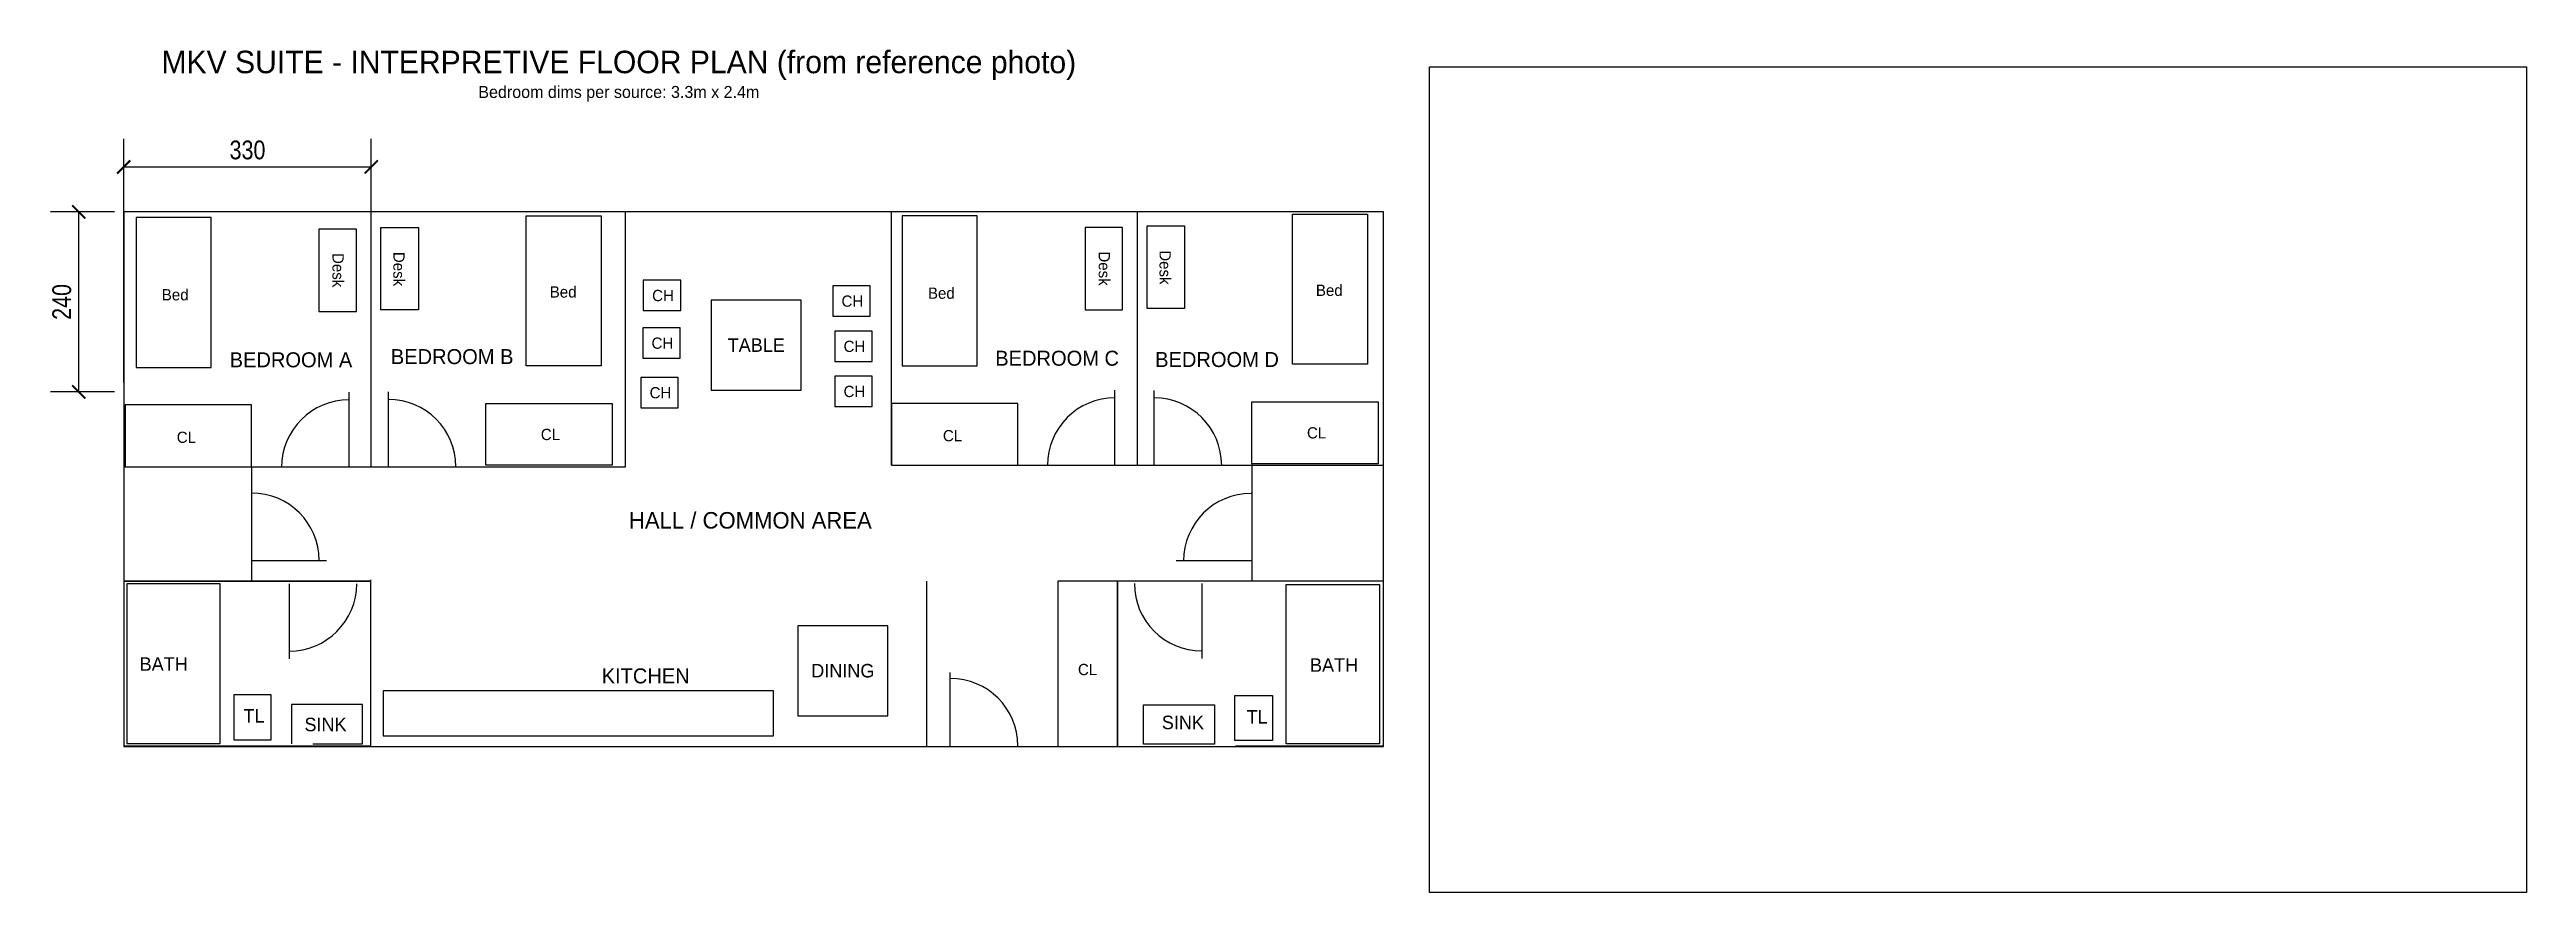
# Model space of a CAD drawing. Header units: metres. Extents: x -1 to 32, y -0.2 to 11.1.
import ezdxf
from ezdxf.enums import TextEntityAlignment as Align

# ---------------------------------------------------------------- set-up
doc = ezdxf.new("R2010")
doc.units = ezdxf.units.M
for name, color, linetype in [('DIMENSIONS', 1, 'Continuous'), ('DOORS', 3, 'Continuous'), ('FURNITURE', 5, 'Continuous'), ('TEXT', 2, 'Continuous'), ('WALLS', 7, 'Continuous')]:
    doc.layers.add(name, color=color, linetype=linetype)
doc.styles.add('OpenSansCondensed-Light', font='OpenSansCondensed-Light.ttf')
doc.dimstyles.new('EZDXF', dxfattribs={"dimtxt": 0.25, "dimasz": 0.175, "dimexe": 0.375, "dimexo": 0.125, "dimgap": 0.1, "dimtad": 1, "dimlfac": 100, "dimzin": 12, "dimdsep": 46, "dimtxsty": 'OpenSansCondensed-Light', "dimblk": 'ARCHTICK', "dimcen": 2.5, "dimazin": 3, "dimtfac": 0.5, "dimtmove": 2, "dimatfit": 3, "dimarcsym": 0})
picture_1 = doc.add_image_def('image1.png', size_in_pixel=(927, 698))

# ---------------------------------------------------------------- blocks, each defined once
blk = doc.blocks.new('_ARCHTICK')
at = {"color": 0, "linetype": 'ByBlock', "const_width": 0.15}
blk.add_lwpolyline([(-0.5, -0.5), (0.5, 0.5)], dxfattribs=at)

msp = doc.modelspace()

# ---------------------------------------------------------------- linework, layer by layer
for p, q in [((1.70478, 5.5), (1.70478, 3.97801)), ((15.03993, 5.54288), (15.03993, 3.97801)), ((10.70486, 1.77801), (10.70486, 3.97801)), ((13.24643, 3.97801), (12.45395, 3.97801)), ((12.45395, 3.97801), (12.45395, 1.77801))]:
    msp.add_line(p, q)
at = {"layer": 'DOORS'}
for p, q in [((3.00458, 5.49544), (3.00458, 6.49544)), ((3.5284, 5.5), (3.5284, 6.5)), ((13.21434, 5.52154), (13.21434, 6.52154)), ((13.73651, 5.52058), (13.73651, 6.52058)), ((1.70478, 4.25184), (2.70478, 4.25184)), ((15.0283, 4.24587), (14.0283, 4.24587)), ((2.20588, 3.94243), (2.20588, 2.94243)), ((14.37225, 3.94549), (14.37225, 2.94549)), ((11.01889, 1.77988), (11.01889, 2.75859))]:
    msp.add_line(p, q, dxfattribs=at)
for centre, start, end in [((3.00458, 5.49544), 90, 180), ((3.5284, 5.5), 0, 90), ((13.21434, 5.52154), 90, 180), ((13.73651, 5.52058), 0, 90), ((1.70478, 4.25184), 0, 90), ((15.0283, 4.24587), 90, 180), ((2.20588, 3.94243), 270, 0), ((14.37225, 3.94549), 180, 270), ((11.01889, 1.77988), 0, 90)]:
    msp.add_arc(centre, 0.9, start, end, dxfattribs=at)
at = {"layer": 'FURNITURE'}
for points in [[(0.16521, 8.82711), (0.16521, 6.82711), (1.16521, 6.82711), (1.16521, 8.82711), (0.16521, 8.82711)], [(2.60302, 8.6713), (2.60302, 7.5713), (3.10302, 7.5713), (3.10302, 8.6713), (2.60302, 8.6713)], [(3.92808, 8.69275), (3.92808, 7.59275), (3.42808, 7.59275), (3.42808, 8.69275), (3.92808, 8.69275)], [(6.36589, 8.84856), (6.36589, 6.84856), (5.36589, 6.84856), (5.36589, 8.84856), (6.36589, 8.84856)], [(10.37881, 8.84856), (10.37881, 6.84856), (11.37881, 6.84856), (11.37881, 8.84856), (10.37881, 8.84856)], [(12.81662, 8.69275), (12.81662, 7.59275), (13.31662, 7.59275), (13.31662, 8.69275), (12.81662, 8.69275)], [(14.14168, 8.71419), (14.14168, 7.61419), (13.64168, 7.61419), (13.64168, 8.71419), (14.14168, 8.71419)], [(16.5795, 8.87), (16.5795, 6.87), (15.5795, 6.87), (15.5795, 8.87), (16.5795, 8.87)], [(6.92649, 7.98899), (6.92649, 7.58446), (7.42649, 7.58446), (7.42649, 7.98899), (6.92649, 7.98899)], [(7.83207, 6.52419), (9.03207, 6.52419), (9.03207, 7.72419), (7.83207, 7.72419), (7.83207, 6.52419)], [(9.45096, 7.91444), (9.45096, 7.5099), (9.95096, 7.5099), (9.95096, 7.91444), (9.45096, 7.91444)], [(6.91801, 7.35354), (6.91801, 6.949), (7.41801, 6.949), (7.41801, 7.35354), (6.91801, 7.35354)], [(9.47841, 7.31117), (9.47841, 6.90664), (9.97841, 6.90664), (9.97841, 7.31117), (9.47841, 7.31117)], [(6.89257, 6.69266), (6.89257, 6.28813), (7.39257, 6.28813), (7.39257, 6.69266), (6.89257, 6.69266)], [(9.47841, 6.70961), (9.47841, 6.30507), (9.97841, 6.30507), (9.97841, 6.70961), (9.47841, 6.70961)], [(0.02114, 5.5), (1.70478, 5.5), (1.70478, 6.32582), (0.02114, 6.32582), (0.02114, 5.5)], [(6.50996, 5.52144), (4.82633, 5.52144), (4.82633, 6.34726), (6.50996, 6.34726), (6.50996, 5.52144)], [(10.23474, 5.52144), (11.91838, 5.52144), (11.91838, 6.34726), (10.23474, 6.34726), (10.23474, 5.52144)], [(16.72357, 5.54288), (15.03993, 5.54288), (15.03993, 6.3687), (16.72357, 6.3687), (16.72357, 5.54288)], [(0.03959, 1.81268), (1.28394, 1.81268), (1.28394, 3.93909), (0.03991, 3.93909), (0.03959, 1.81268)], [(16.73897, 1.80694), (15.49462, 1.80694), (15.49462, 3.93335), (16.73865, 3.93335), (16.73897, 1.80694)], [(8.98617, 2.18211), (10.18617, 2.18211), (10.18617, 3.38211), (8.98617, 3.38211), (8.98617, 2.18211)], [(1.46605, 1.85841), (1.96605, 1.85841), (1.96605, 2.45841), (1.46605, 2.45841), (1.46605, 1.85841)], [(2.52064, 1.80615), (3.18232, 1.80615), (3.18232, 2.33253), (2.23829, 2.33253), (2.23829, 1.80615)], [(3.45798, 1.91293), (8.66305, 1.91293), (8.66305, 2.51293), (3.45798, 2.51293), (3.45798, 1.91293)], [(14.54027, 1.80041), (13.59625, 1.80041), (13.59625, 2.32679), (14.54027, 2.32679), (14.54027, 1.80041)], [(15.31251, 1.85267), (14.81251, 1.85267), (14.81251, 2.45267), (15.31251, 2.45267), (15.31251, 1.85267)]]:
    msp.add_lwpolyline(points, dxfattribs=at)
at = {"layer": 'WALLS'}
for p, q in [((3.3, 6.5), (3.3, 8.9)), ((3.3, 5.5), (3.3, 8.9)), ((6.6875, 6.52144), (6.6875, 8.9)), ((6.6875, 5.5), (6.6875, 8.9)), ((10.23474, 5.52144), (10.23474, 8.9)), ((13.5136, 6.52144), (13.5136, 8.9)), ((13.5136, 5.52144), (13.5136, 8.9)), ((0, 5.5), (6.6875, 5.5)), ((10.23474, 5.52144), (16.79215, 5.52144)), ((0, 3.97801), (3.29499, 3.97801)), ((3.29499, 1.79595), (3.29499, 3.99595)), ((13.24643, 1.77801), (13.24643, 3.97801))]:
    msp.add_line(p, q, dxfattribs=at)
for points in [[(0, 1.76971), (16.79215, 1.76971), (16.79215, 8.9), (0, 8.9), (0, 1.76971)], [(0, 1.77801), (3.29499, 1.77801), (3.29499, 3.97801), (0, 3.97801), (0, 1.77801)], [(14.81983, 1.77801), (16.79215, 1.77801), (16.79215, 3.97801), (13.24643, 3.97801), (13.24643, 1.77801)]]:
    msp.add_lwpolyline(points, dxfattribs=at)

# ---------------------------------------------------------------- texts
at = {"layer": 'TEXT'}
for s, height, p in [('MKV SUITE - INTERPRETIVE FLOOR PLAN (from reference photo)', 0.3, (6.6, 10.9)), ('Bedroom dims per source: 3.3m x 2.4m', 0.16, (6.6, 10.5)), ('Bed', 0.15, (16.07139, 7.8549)), ('Bed', 0.15, (0.68612, 7.79556)), ('Bed', 0.15, (5.85779, 7.83345)), ('CH', 0.15, (7.18927, 7.78542)), ('CH', 0.15, (9.71374, 7.71087)), ('Bed', 0.15, (10.89973, 7.817)), ('BEDROOM A', 0.2, (2.22932, 6.92788)), ('BEDROOM B', 0.2, (4.37798, 6.9709)), ('CH', 0.15, (7.18079, 7.14997)), ('TABLE', 0.18, (8.43207, 7.12419)), ('CH', 0.15, (9.74119, 7.1076)), ('BEDROOM C', 0.2, (12.44292, 6.94932)), ('BEDROOM D', 0.2, (14.57477, 6.93215)), ('CH', 0.15, (7.15535, 6.48909)), ('CH', 0.15, (9.74119, 6.50604)), ('CL', 0.15, (0.83518, 5.89469)), ('CL', 0.15, (5.68836, 5.93258)), ('CL', 0.15, (11.04879, 5.91613)), ('CL', 0.15, (15.90196, 5.95402)), ('HALL / COMMON AREA', 0.22, (8.35337, 4.78762)), ('BATH', 0.18, (0.53319, 2.87058)), ('KITCHEN', 0.2, (6.95798, 2.71293)), ('DINING', 0.18, (9.58617, 2.78211)), ('CL', 0.15, (12.84899, 2.79808)), ('BATH', 0.18, (16.13483, 2.857)), ('TL', 0.18, (1.73638, 2.18089)), ('SINK', 0.18, (2.68987, 2.06517)), ('SINK', 0.18, (14.11929, 2.09234)), ('TL', 0.18, (15.10921, 2.16731))]:
    msp.add_text(s, height=height, dxfattribs=at).set_placement(p, align=Align.MIDDLE_CENTER)
for p in [(2.858, 8.12351), (3.66939, 8.13867), (13.0716, 8.14495), (13.883, 8.16011)]:
    msp.add_text('Desk', height=0.15, rotation=270, dxfattribs=at).set_placement(p, align=Align.MIDDLE_CENTER)

# ---------------------------------------------------------------- dimensions: what is measured, and where the dimension line sits
at = {"layer": 'DIMENSIONS'}
msp.add_linear_dim(base=(0, 9.5), p1=(0, 6.5), p2=(3.3, 6.5), dimstyle='EZDXF', dxfattribs=at).render()
msp.add_linear_dim(base=(-0.6, 6.5), p1=(0, 6.5), p2=(0, 8.9), angle=90, dimstyle='EZDXF', dxfattribs=at).render()

# ---------------------------------------------------------------- pictures from other files: only their frames are drawn
image = msp.add_image(picture_1, insert=(17.4073, -0.17548), size_in_units=(14.62305, 11.01067))
image.dxf.flags = 7

doc.saveas('drawing.dxf')
